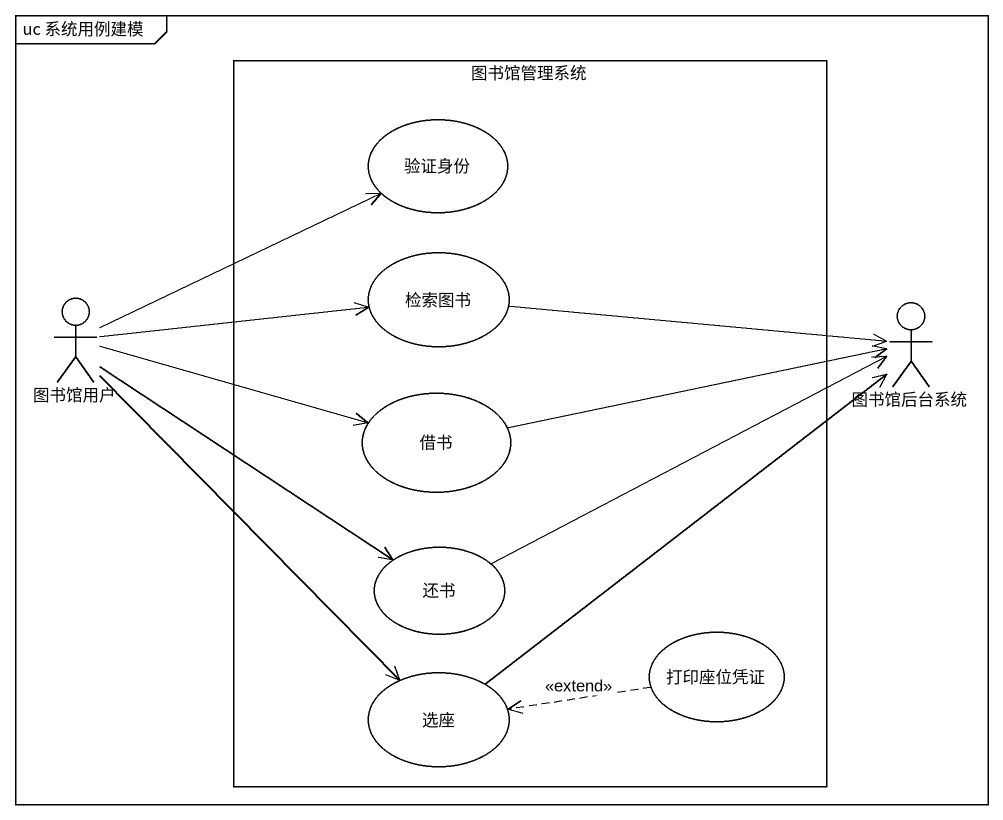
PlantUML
@startuml
mainframe uc 系统用例建模
rectangle 图书馆管理系统 {
  usecase 验证身份
  usecase 检索图书
  usecase 借书
  usecase 还书
  usecase 打印座位凭证
  usecase 选座
}
actor 图书馆用户
actor 图书馆后台系统
检索图书 -right-> 图书馆后台系统
图书馆用户 -right-> 验证身份
图书馆用户 -right-> 检索图书
图书馆用户 -right-> 借书
图书馆用户 --> 还书
图书馆用户 --> 选座
借书 -right-> 图书馆后台系统
还书 -right-> 图书馆后台系统
打印座位凭证 .left.> 选座 : <<extend>>
选座 -up-> 图书馆后台系统
@enduml
